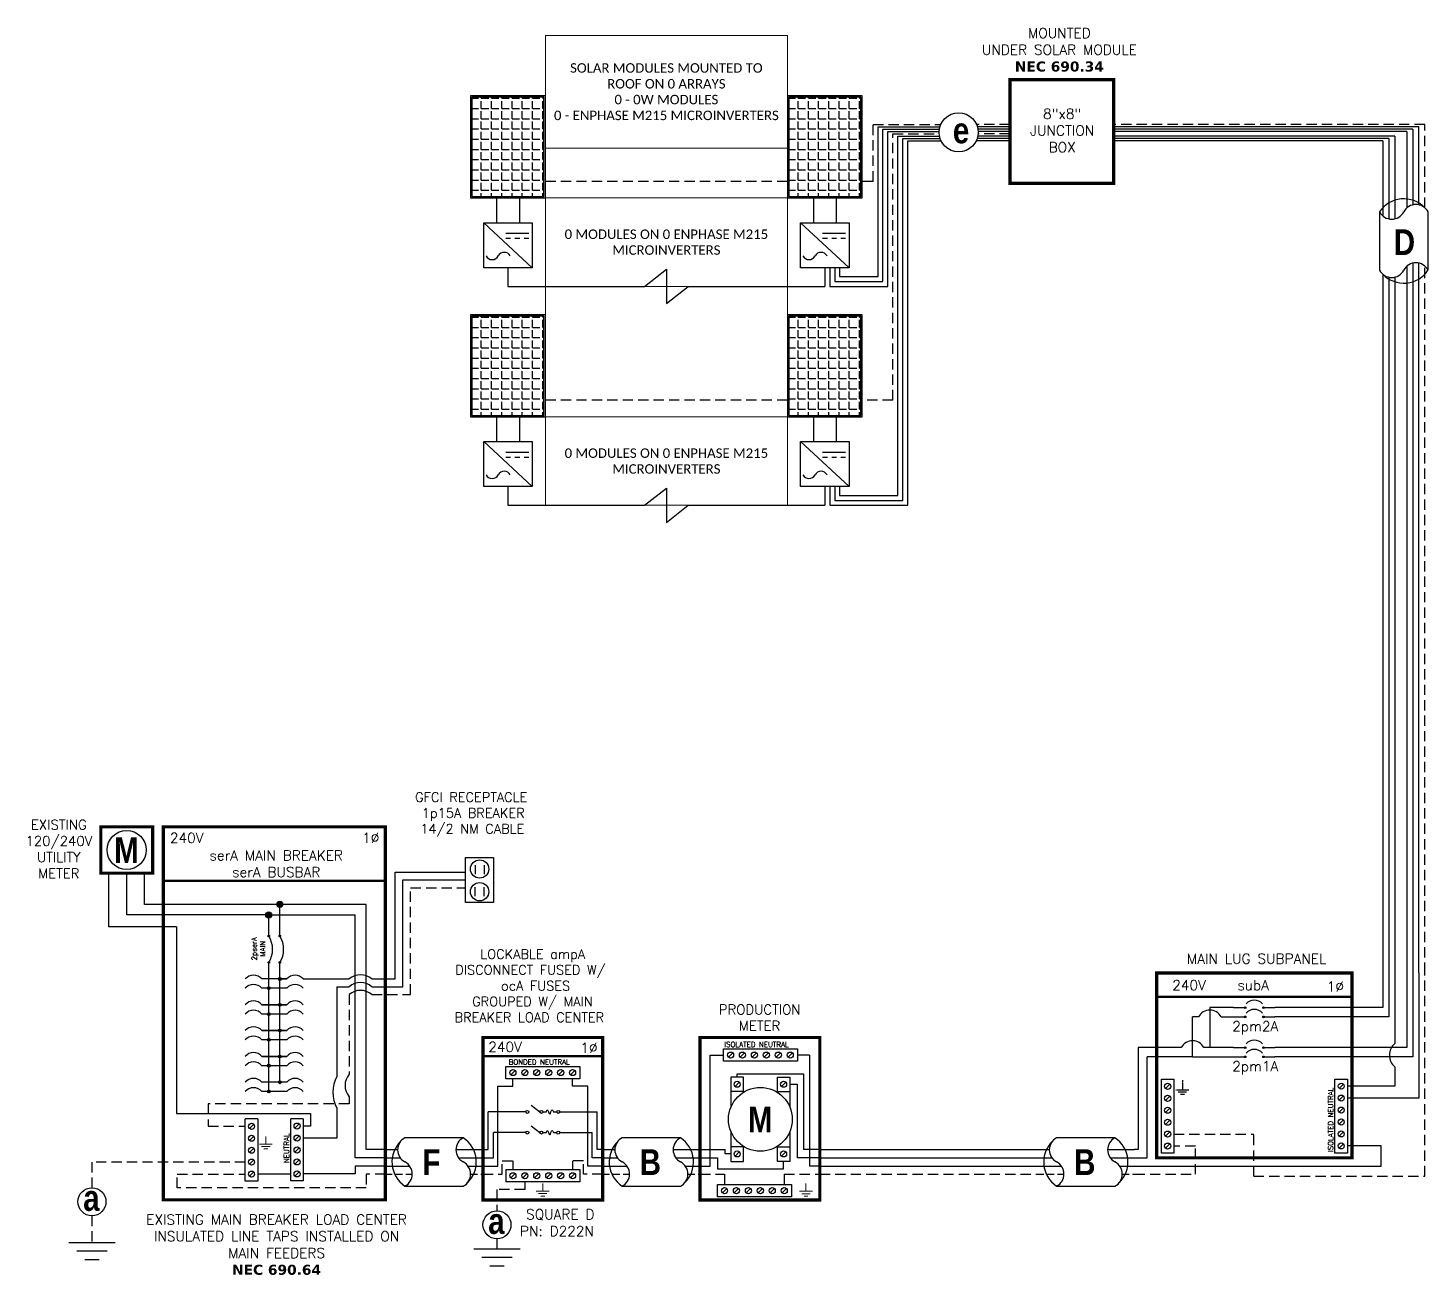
# Model space of a CAD drawing. Header units: feet. Extents: x 11709 to 12508, y 16138 to 16592.
# Drawn here: x 11998 to 12508, y 16138 to 16592 of the extents above; entities that cross this region are included whole.
import ezdxf

# ---------------------------------------------------------------- set-up
doc = ezdxf.new("R2010")
doc.units = ezdxf.units.FT
doc.header["$MEASUREMENT"] = 0
doc.linetypes.add('HIDDEN', pattern=[0.375, 0.25, -0.125])
for name, color, linetype in [('ONE LINE BLOCKS', 7, 'Continuous'), ('TABLES', 7, 'Continuous'), ('TEXT', 7, 'Continuous'), ('Z - TITLEBLOCK TXT', 7, 'Continuous')]:
    doc.layers.add(name, color=color, linetype=linetype)
doc.styles.add('ONE LINE TXT', font='techb___.ttf')
doc.styles.get("Standard").update_dxf_attribs({"font": 'simplex.shx'})

# ---------------------------------------------------------------- blocks, each defined once
blk = doc.blocks.new('2microSub')
at = {"layer": 'ONE LINE BLOCKS', "linetype": 'Continuous'}
h = blk.add_hatch(color=1, dxfattribs=at)
h.dxf.hatch_style = 1
edge = h.paths.add_edge_path()
edge.add_arc((40.28, 60.73), 0.291, 0, 360)
h = blk.add_hatch(color=1, dxfattribs=at)
h.dxf.hatch_style = 1
edge = h.paths.add_edge_path()
edge.add_arc((40.28, 57.35), 0.291, 0, 360)
h = blk.add_hatch(color=1, dxfattribs=at)
h.dxf.hatch_style = 1
edge = h.paths.add_edge_path()
edge.add_arc((46.96, 60.73), 0.291, 0, 360)
h = blk.add_hatch(color=1, dxfattribs=at)
h.dxf.hatch_style = 1
edge = h.paths.add_edge_path()
edge.add_arc((46.96, 57.35), 0.291, 0, 360)
h = blk.add_hatch(color=1, dxfattribs=at)
h.dxf.hatch_style = 1
edge = h.paths.add_edge_path()
edge.add_arc((40.28, 46.17), 0.291, 0, 360)
h = blk.add_hatch(color=1, dxfattribs=at)
h.dxf.hatch_style = 1
edge = h.paths.add_edge_path()
edge.add_arc((46.96, 46.17), 0.291, 0, 360)
h = blk.add_hatch(color=1, dxfattribs=at)
h.dxf.hatch_style = 1
edge = h.paths.add_edge_path()
edge.add_arc((40.28, 42.79), 0.291, 0, 360)
h = blk.add_hatch(color=1, dxfattribs=at)
h.dxf.hatch_style = 1
edge = h.paths.add_edge_path()
edge.add_arc((46.96, 42.79), 0.291, 0, 360)
at = {"color": 7, "linetype": 'Continuous'}
for p, q in [((90.5, 73.37), (90.5, 60.73)), ((99.2, 73.37), (99.2, 46.17)), ((36.09, 60.73), (27.43, 60.73)), ((27.43, 60.73), (27.43, 46.17)), ((90.5, 60.73), (51.15, 60.73)), ((17.02, 46.17), (1.34, 46.17)), ((1.34, 46.17), (1.34, 9)), ((36.09, 46.17), (25.26, 46.17)), ((99.2, 46.17), (51.15, 46.17)), ((1.34, 9), (0, 9))]:
    blk.add_line(p, q, dxfattribs=at)
at = {"color": 10, "linetype": 'Continuous'}
for p, q in [((92.67, 73.37), (92.67, 57.35)), ((101.37, 73.37), (101.37, 42.79)), ((21.14, 42.79), (21.14, 57.35)), ((23.31, 57.35), (21.14, 57.35)), ((31.55, 57.35), (36.09, 57.35)), ((92.67, 57.35), (51.15, 57.35)), ((21.14, 42.79), (4.63, 42.79)), ((4.63, 6), (4.63, 42.79)), ((21.14, 42.79), (36.09, 42.79)), ((101.37, 42.79), (51.15, 42.79)), ((0, 6), (4.63, 6))]:
    blk.add_line(p, q, dxfattribs=at)
at = {"color": 253, "linetype": 'Continuous'}
for p, q in [((94.85, 73.37), (94.85, 47.66)), ((103.55, 73.37), (103.55, 27.76)), ((94.85, 39.1), (94.85, 32.11)), ((94.85, 32.11), (77.54, 32.11)), ((103.55, 27.76), (77.54, 27.76)), ((89.88, 10.36), (77.54, 10.36)), ((89.88, 3), (89.88, 10.36)), ((0, 3), (89.88, 3))]:
    blk.add_line(p, q, dxfattribs=at)
at = {"color": 10, "linetype": 'Continuous'}
blk.add_arc((27.43, 55.19), 4.65, 27.6639, 152.3361, dxfattribs=at)
at = {"color": 7, "linetype": 'Continuous'}
blk.add_arc((21.14, 44.01), 4.65, 27.6639, 152.3361, dxfattribs=at)
at = {"color": 253, "linetype": 'Continuous'}
blk.add_arc((98.43, 43.38), 5.58, 129.9215, 230.0785, dxfattribs=at)
at = {"layer": 'ONE LINE BLOCKS', "lineweight": 50}
blk.add_line((8.04, 64.67), (79.2, 64.67), dxfattribs=at)
at = {"layer": 'ONE LINE BLOCKS', "lineweight": 50, "const_width": 1.19}
blk.add_lwpolyline([(8.04, 6.01), (8.04, 73.37), (79.2, 73.37), (79.2, 6.01)], close=True, dxfattribs=at)
at = {"layer": 'TEXT', "color": 92, "linetype": 'HIDDEN', "ltscale": 15}
for p, q in [((105.72, -0.66), (105.72, 73.37)), ((14.31, 14.64), (43.39, 14.64)), ((22.14, 10.28), (14.31, 10.28)), ((22.14, 0), (22.14, 10.28)), ((43.39, -0.66), (43.39, 14.64)), ((0, 0), (22.14, 0)), ((43.39, -0.66), (105.72, -0.66))]:
    blk.add_line(p, q, dxfattribs=at)
at = {"layer": 'TEXT', "color": 92, "linetype": 'HIDDEN', "flags": 128}
for points in [[(15.08, 30.76), (19.76, 30.76)], [(17.42, 34.26), (17.42, 30.76)], [(18.95, 29.89), (15.89, 29.89)], [(18.13, 29.02), (16.7, 29.02)]]:
    blk.add_lwpolyline(points, dxfattribs=at)
at = {"layer": 'Z - TITLEBLOCK TXT', "color": 1, "linetype": 'Continuous'}
for p, q in [((9.77, 7.69), (9.77, 34.63)), ((9.77, 34.63), (14.31, 34.63)), ((14.31, 34.63), (14.31, 7.69)), ((73, 7.76), (73, 34.71)), ((73, 34.71), (77.54, 34.71)), ((77.54, 34.71), (77.54, 7.76)), ((14.31, 7.69), (9.77, 7.69)), ((77.54, 7.76), (73, 7.76))]:
    blk.add_line(p, q, dxfattribs=at)
at = {"layer": 'Z - TITLEBLOCK TXT', "color": 4, "linetype": 'Continuous'}
for p, q in [((12.83, 32.82), (11.25, 31.25)), ((76.06, 32.9), (74.49, 31.32)), ((12.83, 28.47), (11.25, 26.9)), ((76.06, 28.54), (74.49, 26.97)), ((12.83, 24.12), (11.25, 22.55)), ((76.06, 24.19), (74.49, 22.62)), ((12.83, 19.77), (11.25, 18.2)), ((12.83, 15.42), (11.25, 13.85)), ((76.06, 19.84), (74.49, 18.27)), ((76.06, 15.49), (74.49, 13.92)), ((12.83, 11.07), (11.25, 9.5)), ((76.06, 11.14), (74.49, 9.57))]:
    blk.add_line(p, q, dxfattribs=at)
at = {"layer": 'Z - TITLEBLOCK TXT', "color": 1, "linetype": 'Continuous', "flags": 128}
for points in [[(36.09, 60.73), (40.28, 60.73)], [(36.09, 60.73), (40.28, 60.73)], [(36.09, 57.35), (40.28, 57.35)], [(36.09, 57.35), (40.28, 57.35)], [(46.96, 60.73), (51.15, 60.73)], [(46.96, 57.35), (51.15, 57.35)], [(36.09, 46.17), (40.28, 46.17)], [(36.09, 46.17), (40.28, 46.17)], [(46.96, 46.17), (51.15, 46.17)], [(36.09, 42.79), (40.28, 42.79)], [(36.09, 42.79), (40.28, 42.79)], [(46.96, 42.79), (51.15, 42.79)]]:
    blk.add_lwpolyline(points, dxfattribs=at)
at = {"layer": 'Z - TITLEBLOCK TXT', "color": 1, "linetype": 'Continuous'}
for centre in [(40.28, 60.73), (40.28, 57.35), (46.96, 60.73), (46.96, 57.35), (40.28, 46.17), (46.96, 46.17), (40.28, 42.79), (46.96, 42.79)]:
    blk.add_circle(centre, 0.291, dxfattribs=at)
at = {"layer": 'Z - TITLEBLOCK TXT', "color": 4, "linetype": 'Continuous'}
for centre in [(12.04, 32.04), (75.27, 32.11), (12.04, 27.69), (75.27, 27.76), (12.04, 23.34), (75.27, 23.41), (12.04, 18.99), (12.04, 14.64), (75.27, 19.06), (75.27, 14.71), (12.04, 10.28), (75.27, 10.36)]:
    blk.add_circle(centre, 1.11, dxfattribs=at)
at = {"layer": 'Z - TITLEBLOCK TXT', "color": 1, "linetype": 'Continuous'}
for centre in [(43.62, 59.53), (43.62, 56.15), (43.62, 44.97), (43.62, 41.59)]:
    blk.add_arc(centre, 3.93, 40.3392, 139.6608, dxfattribs=at)
at = {"layer": 'TABLES', "color": 1, "linetype": 'Continuous'}
for s, p in [('2pm2A', (35.59, 52.11)), ('2pm1A', (35.59, 37.55))]:
    blk.add_text(s, height=3.658, dxfattribs=at).set_placement(p)
at = {"layer": 'TABLES', "color": 4, "linetype": 'Continuous'}
blk.add_text('ISOLATED NEUTRAL', height=1.8743, rotation=90, dxfattribs=at).set_placement((72.35, 8.12))
at = {"layer": 'TEXT', "color": 1, "attachment_point": 5}
for s, width, gutter_width, insert, char_height in [('MAIN LUG SUBPANEL ', 62.3984, 7.17, (44.47, 78.55), 3.6576), ('240V', 0.1481, 0.75, (19.83, 68.92), 3.658), ('subA', 0.1481, 0.75, (43.21, 68.92), 3.658), ('1∅', 0.1481, 0.75, (73.19, 68.41), 3.658)]:
    blk.add_mtext_dynamic_manual_height_columns(s, width=width, gutter_width=gutter_width, heights=[0], dxfattribs=dict(at, insert=insert, char_height=char_height))
blk = doc.blocks.new('*T22')
at = {"layer": 'Defpoints', "color": 8, "linetype": 'ByBlock', "lineweight": 0, "transparency": 16777216}
for p, q in [((0, 0), (88.16, 0)), ((0, 0), (0, -171.21)), ((88.16, 0), (88.16, -171.21)), ((0, -41.08), (88.16, -41.08)), ((0, -59.24), (88.16, -59.24)), ((0, -91.46), (88.16, -91.46)), ((0, -138.99), (88.16, -138.99)), ((0, -171.21), (88.16, -171.21))]:
    blk.add_line(p, q, dxfattribs=at)
at = {"color": 0, "linetype": 'Continuous', "transparency": 16777216, "char_height": 3.4544, "width": 83.574, "attachment_point": 5}
for s, insert in [('{\\fCalibri|b0|i0|c0;SOLAR MODULES MOUNTED TO ROOF ON 0 ARRAYS^J0 - 0W MODULES^J0 - ENPHASE M215 MICROINVERTERS', (44.08, -20.54)), ('{\\fCalibri|b0|i0|c0;', (44.08, -50.16)), ('{\\fCalibri|b0|i0|c0;0 MODULES ON 0 ENPHASE M215 MICROINVERTERS', (44.08, -75.35)), ('{\\fCalibri|b0|i0|c0;', (44.08, -115.23)), ('{\\fCalibri|b0|i0|c0;0 MODULES ON 0 ENPHASE M215 MICROINVERTERS', (44.08, -155.1))]:
    blk.add_mtext(s, dxfattribs=dict(at, insert=insert))
blk = doc.blocks.new('*U13')
at = {"color": 7, "linetype": 'Continuous'}
for p, q in [((-7.14, 13.31), (-28.39, 13.31)), ((-28.39, -4.31), (-7.14, -4.31))]:
    blk.add_line(p, q, dxfattribs=at)
at = {"color": 7}
for p, q in [((-35.53, 9), (-31.05, 9)), ((-9.81, 9), (0, 9))]:
    blk.add_line(p, q, dxfattribs=at)
at = {"color": 10}
for p, q in [((-35.53, 6), (-30.11, 6)), ((-8.87, 6), (0, 6))]:
    blk.add_line(p, q, dxfattribs=at)
at = {"color": 253}
for p, q in [((-35.53, 3), (-26.66, 3)), ((-5.41, 3), (0, 3))]:
    blk.add_line(p, q, dxfattribs=at)
at = {"color": 92, "linetype": 'HIDDEN', "ltscale": 10}
for p, q in [((-4.48, 0), (0, 0)), ((-35.53, 0), (-25.72, 0))]:
    blk.add_line(p, q, dxfattribs=at)
at = {"color": 7, "linetype": 'Continuous'}
for centre, start, end in [((-22.54, 4.5), 133.9732, 236.4265), ((-12.99, 4.5), 313.9732, 56.4265)]:
    blk.add_arc(centre, 10.58, start, end, dxfattribs=at)
at = {"linetype": 'Continuous'}
for centre, start, end in [((-26.08, 8.91), 117.6639, 242.3361), ((-4.83, 8.91), 117.6639, 242.3361), ((-30.7, 0.09), 297.6639, 62.3361), ((-9.45, 0.09), 297.6639, 62.3361)]:
    blk.add_arc(centre, 4.98, start, end, dxfattribs=at)
blk = doc.blocks.new('*U25')
at = {"color": 7}
blk.add_line((-79.14, 9), (0, 9), dxfattribs=at)
at = {"color": 10}
blk.add_line((-79.14, 6), (0, 6), dxfattribs=at)
at = {"color": 253}
blk.add_line((-79.14, 3), (0, 3), dxfattribs=at)
at = {"color": 92, "linetype": 'HIDDEN', "ltscale": 15}
blk.add_line((-79.14, 0), (0, 0), dxfattribs=at)
blk = doc.blocks.new('fusedDisconnect')
at = {"lineweight": 50}
blk.add_line((-43.61, 43.06), (0, 43.06), dxfattribs=at)
at = {"color": 1, "linetype": 'Continuous'}
for p, q in [((-35.27, 34.78), (-35.27, 39.32)), ((-35.27, 39.32), (-8.32, 39.32)), ((-8.32, 39.32), (-8.32, 34.78)), ((-8.32, 34.78), (-35.27, 34.78)), ((-26.07, 25.18), (-22.81, 22.74)), ((-21.73, 22.73), (-20.49, 22.73)), ((-17.94, 22.73), (-16.7, 22.73)), ((-26.07, 17.65), (-22.81, 15.2)), ((-21.73, 15.2), (-20.49, 15.2)), ((-17.94, 15.2), (-16.7, 15.2)), ((-35.27, 1.76), (-8.32, 1.76)), ((-35.27, 1.76), (-35.27, -2.78)), ((-8.32, 1.76), (-8.32, -2.78)), ((-8.32, -2.78), (-35.27, -2.78))]:
    blk.add_line(p, q, dxfattribs=at)
at = {"color": 4, "linetype": 'Continuous'}
for p, q in [((-31.89, 37.83), (-33.46, 36.26)), ((-27.53, 37.83), (-29.11, 36.26)), ((-23.18, 37.83), (-24.76, 36.26)), ((-18.83, 37.83), (-20.41, 36.26)), ((-14.48, 37.83), (-16.06, 36.26)), ((-10.13, 37.83), (-11.7, 36.26)), ((-31.89, 0.28), (-33.46, -1.3)), ((-27.53, 0.28), (-29.11, -1.3)), ((-23.18, 0.28), (-24.76, -1.3)), ((-18.83, 0.28), (-20.41, -1.3)), ((-14.48, 0.28), (-16.06, -1.3)), ((-10.13, 0.28), (-11.7, -1.3))]:
    blk.add_line(p, q, dxfattribs=at)
at = {"color": 253, "linetype": 'Continuous'}
for p, q in [((-38.16, 3), (-38.16, 32.17)), ((-38.16, 32.17), (-32.67, 32.17)), ((-32.67, 32.17), (-32.67, 34.78)), ((-10.92, 32.17), (-10.92, 34.78)), ((-5.43, 32.17), (-10.92, 32.17)), ((-5.43, 3), (-5.43, 32.17)), ((-43.61, 3), (-38.16, 3)), ((0, 3), (-5.43, 3))]:
    blk.add_line(p, q, dxfattribs=at)
at = {"color": 7, "linetype": 'Continuous'}
for p, q in [((-27.97, 22.73), (-41.66, 22.73)), ((-41.66, 9), (-41.66, 22.73)), ((-15.62, 22.73), (-1.93, 22.73)), ((-1.93, 9), (-1.93, 22.73))]:
    blk.add_line(p, q, dxfattribs=at)
at = {"color": 10, "linetype": 'Continuous'}
for p, q in [((-27.97, 15.2), (-39.8, 15.2)), ((-39.8, 6), (-39.8, 15.2)), ((-15.62, 15.2), (-3.79, 15.19)), ((-3.79, 6), (-3.79, 15.2)), ((-43.61, 6), (-39.8, 6)), ((0, 6), (-3.79, 6))]:
    blk.add_line(p, q, dxfattribs=at)
at = {"color": 7}
for p, q in [((-43.61, 9), (-41.66, 9)), ((0, 9), (-1.93, 9))]:
    blk.add_line(p, q, dxfattribs=at)
at = {"color": 92, "linetype": 'HIDDEN', "ltscale": 15}
for p, q in [((-43.61, 0), (-36.58, 0)), ((-36.58, 0), (-36.58, 4.9)), ((-36.58, 4.9), (-32.67, 4.9)), ((-32.67, 4.9), (-32.67, 1.76)), ((-7.01, 4.9), (-10.92, 4.9)), ((-10.92, 4.9), (-10.92, 1.76)), ((-7.01, 0), (-7.01, 4.9)), ((0, 0), (-7.01, 0)), ((-28.32, -2.78), (-28.32, -5.55)), ((-28.32, -5.55), (-38.48, -5.55)), ((-38.48, -5.55), (-38.48, -13.28)), ((-38.48, -23.51), (-38.48, -27.17))]:
    blk.add_line(p, q, dxfattribs=at)
at = {"lineweight": 50, "const_width": 1.19}
blk.add_lwpolyline([(-43.61, -9.34), (-43.61, 49.84), (0, 49.84), (0, -9.34)], close=True, dxfattribs=at)
at = {"color": 92, "linetype": 'Continuous', "lineweight": 5, "ltscale": 0.05, "flags": 128}
for points in [[(-21.8, -3.32), (-21.8, -6.17)], [(-24.14, -6.17), (-19.45, -6.17)], [(-20.27, -7.03), (-23.32, -7.03)], [(-21.08, -7.9), (-22.51, -7.9)]]:
    blk.add_lwpolyline(points, dxfattribs=at)
at = {"color": 92, "linetype": 'Continuous', "ltscale": 4, "flags": 128}
for points in [[(-46.96, -27.17), (-30, -27.17)], [(-32.93, -30.31), (-44.02, -30.31)], [(-35.87, -33.46), (-41.08, -33.46)]]:
    blk.add_lwpolyline(points, dxfattribs=at)
at = {"color": 4, "linetype": 'Continuous'}
for centre in [(-32.67, 37.05), (-28.32, 37.05), (-23.97, 37.05), (-19.62, 37.05), (-15.27, 37.05), (-10.92, 37.05), (-32.67, -0.51), (-28.32, -0.51), (-23.97, -0.51), (-19.62, -0.51), (-15.27, -0.51), (-10.92, -0.51)]:
    blk.add_circle(centre, 1.11, dxfattribs=at)
at = {"color": 1, "linetype": 'Continuous'}
for centre in [(-27.43, 22.73), (-22.27, 22.73), (-16.16, 22.73), (-27.43, 15.2), (-22.27, 15.2), (-16.16, 15.19)]:
    blk.add_circle(centre, 0.541, dxfattribs=at)
at = {"color": 7, "linetype": 'Continuous'}
blk.add_circle((-38.48, -18.39), 5.11, dxfattribs=at)
at = {"color": 1, "linetype": 'Continuous'}
for points in [[(-20.49, 22.73), (-20.12, 23.49), (-19.22, 21.97), (-18.39, 23.49), (-17.94, 22.73)], [(-20.49, 15.2), (-20.12, 15.96), (-19.22, 14.43), (-18.39, 15.96), (-17.94, 15.2)]]:
    blk.add_spline(points, degree=3, dxfattribs=at)
at = {"color": 4, "linetype": 'Continuous'}
blk.add_text('BONDED NEUTRAL', height=1.8743, dxfattribs=at).set_placement((-34.19, 39.97))
at = {"color": 1}
for s, width, gutter_width, heights, insert, char_height, attachment_point in [('\\A1;\\pi14.315;LOCKABLE ampA \\P\\pi5.1859;DISCONNECT FUSED W/ \\P\\pi21.882;ocA FUSES\\P\\pi11.355;GROUPED W/ MAIN \\P\\pi4.9392;BREAKER LOAD CENTER', 71.8931, 92.23, [38.55], (-58.88, 81.95), 3.4544, 1), ('240V', 0.1481, 0.75, [0], (-35.55, 46.4), 3.658, 5), ('1∅', 0.1481, 0.75, [0], (-4.98, 46.1), 3.658, 5), ('\\A1;\\pi7.3884,t25.676;SQUARE D\\P\\pi5.1241,t23.412;PN: D222N', 35.0816, 28.88, [13.54], (-35.24, -12.75), 3.6576, 1)]:
    blk.add_mtext_dynamic_manual_height_columns(s, width=width, gutter_width=gutter_width, heights=heights, dxfattribs=dict(at, insert=insert, char_height=char_height, attachment_point=attachment_point))
at = {"color": 1, "linetype": 'Continuous', "insert": (-41.67, -12.34), "char_height": 9.3833, "attachment_point": 1, "style": 'ONE LINE TXT'}
blk.add_mtext_dynamic_manual_height_columns('{\\W1;\\C256;a}', width=0.1385, gutter_width=2.13, heights=[0], dxfattribs=at)
blk = doc.blocks.new('*U19')
at = {"color": 7, "linetype": 'Continuous'}
for p, q in [((-7.14, 13.31), (-28.39, 13.31)), ((-28.39, -4.31), (-7.14, -4.31))]:
    blk.add_line(p, q, dxfattribs=at)
at = {"color": 7}
for p, q in [((-35.53, 9), (-31.05, 9)), ((-9.81, 9), (0, 9))]:
    blk.add_line(p, q, dxfattribs=at)
at = {"color": 10}
for p, q in [((-35.53, 6), (-30.11, 6)), ((-8.87, 6), (0, 6))]:
    blk.add_line(p, q, dxfattribs=at)
at = {"color": 253}
for p, q in [((-35.53, 3), (-26.66, 3)), ((-5.41, 3), (0, 3))]:
    blk.add_line(p, q, dxfattribs=at)
at = {"color": 92, "linetype": 'HIDDEN', "ltscale": 10}
for p, q in [((-4.48, 0), (0, 0)), ((-35.53, 0), (-25.72, 0))]:
    blk.add_line(p, q, dxfattribs=at)
at = {"color": 7, "linetype": 'Continuous'}
for centre, start, end in [((-22.54, 4.5), 133.9732, 236.4265), ((-12.99, 4.5), 313.9732, 56.4265)]:
    blk.add_arc(centre, 10.58, start, end, dxfattribs=at)
at = {"linetype": 'Continuous'}
for centre, start, end in [((-26.08, 8.91), 117.6639, 242.3361), ((-4.83, 8.91), 117.6639, 242.3361), ((-30.7, 0.09), 297.6639, 62.3361), ((-9.45, 0.09), 297.6639, 62.3361)]:
    blk.add_arc(centre, 4.98, start, end, dxfattribs=at)
blk = doc.blocks.new('*U20')
at = {"color": 7}
for name, p in [('fusedDisconnect', (0, 0)), ('*U19', (-43.61, 0))]:
    blk.add_blockref(name, p, dxfattribs=at)
blk = doc.blocks.new('productionMeter')
at = {"color": 253, "linetype": 'Continuous'}
for p, q in [((-39.9, 3), (-39.9, 43.45)), ((-39.9, 43.45), (-35.13, 43.45)), ((-3.71, 43.45), (-8.18, 43.45)), ((-3.71, 43.45), (-3.71, 3)), ((-43.61, 3), (-39.9, 3)), ((0, 3), (-3.71, 3))]:
    blk.add_line(p, q, dxfattribs=at)
at = {"color": 1, "linetype": 'Continuous'}
for p, q in [((-35.13, 41.18), (-35.13, 45.72)), ((-35.13, 45.72), (-8.18, 45.72)), ((-8.18, 41.18), (-35.13, 41.18)), ((-8.18, 45.72), (-8.18, 41.18)), ((-32.38, 35.4), (-32.38, 24.5)), ((-27.84, 35.4), (-32.38, 35.4)), ((-27.84, 29.86), (-27.84, 35.4)), ((-15.47, 29.86), (-15.47, 35.4)), ((-15.47, 35.4), (-10.93, 35.4)), ((-10.93, 35.4), (-10.93, 24.5)), ((-27.84, 30.21), (-32.38, 30.21)), ((-15.47, 30.21), (-10.93, 30.21)), ((-32.38, 15.55), (-32.38, 4.64)), ((-10.93, 15.55), (-10.93, 4.64)), ((-27.84, 10.04), (-32.38, 10.04)), ((-27.84, 4.64), (-27.84, 10.18)), ((-15.47, 4.64), (-15.47, 10.18)), ((-15.47, 10.04), (-10.93, 10.04)), ((-32.38, 4.64), (-27.84, 4.64)), ((-10.93, 4.64), (-15.47, 4.64)), ((-37.32, -8.24), (-37.32, -3.7)), ((-37.32, -3.7), (-10.37, -3.7)), ((-10.37, -3.7), (-10.37, -8.24)), ((-10.37, -8.24), (-37.32, -8.24))]:
    blk.add_line(p, q, dxfattribs=at)
at = {"color": 4, "linetype": 'Continuous'}
for p, q in [((-31.74, 44.23), (-33.32, 42.66)), ((-27.39, 44.23), (-28.97, 42.66)), ((-23.04, 44.23), (-24.62, 42.66)), ((-18.69, 44.23), (-20.26, 42.66)), ((-14.34, 44.23), (-15.91, 42.66)), ((-9.99, 44.23), (-11.56, 42.66)), ((-29.33, 33.59), (-30.9, 32.02)), ((-12.41, 33.59), (-13.98, 32.02)), ((-29.33, 8.23), (-30.9, 6.66)), ((-12.41, 8.23), (-13.98, 6.66)), ((-33.93, -5.19), (-35.51, -6.76)), ((-29.58, -5.19), (-31.15, -6.76)), ((-25.23, -5.19), (-26.8, -6.76)), ((-20.88, -5.19), (-22.45, -6.76)), ((-16.53, -5.19), (-18.1, -6.76)), ((-12.18, -5.19), (-13.75, -6.76))]:
    blk.add_line(p, q, dxfattribs=at)
at = {"color": 7}
for p, q in [((-30.11, 35.4), (-30.11, 36.59)), ((-30.11, 36.59), (-5.98, 36.59)), ((-5.98, 36.59), (-5.98, 9)), ((-43.61, 9), (-34.54, 9)), ((-34.54, 7.44), (-34.54, 9)), ((-32.38, 7.44), (-34.54, 7.44)), ((0, 9), (-5.98, 9))]:
    blk.add_line(p, q, dxfattribs=at)
at = {"color": 10, "linetype": 'Continuous'}
for p, q in [((-10.93, 32.81), (-8.25, 32.81)), ((-8.25, 32.81), (-8.25, 6)), ((-43.61, 6), (-37.24, 6)), ((-37.24, 6), (-37.24, 2.05)), ((0, 6), (-8.25, 6)), ((-37.24, 2.05), (-13.2, 2.05)), ((-13.2, 2.05), (-13.2, 4.64))]:
    blk.add_line(p, q, dxfattribs=at)
at = {"color": 92, "linetype": 'HIDDEN', "ltscale": 15}
for p, q in [((-43.61, 0), (-34.72, 0)), ((-12.97, 0), (-12.97, -3.7)), ((-12.97, 0), (0, 0)), ((-34.72, 0), (-34.72, -3.7))]:
    blk.add_line(p, q, dxfattribs=at)
at = {"lineweight": 50, "const_width": 1.19}
blk.add_lwpolyline([(-43.61, -9.34), (-43.61, 49.84), (0, 49.84), (0, -9.34)], close=True, dxfattribs=at)
at = {"color": 92, "linetype": 'Continuous', "lineweight": 5, "ltscale": 0.05, "flags": 128}
for points in [[(-5.04, -3.33), (-5.04, -6.18)], [(-2.7, -6.18), (-7.38, -6.18)], [(-6.57, -7.05), (-3.51, -7.05)], [(-5.76, -7.91), (-4.32, -7.91)]]:
    blk.add_lwpolyline(points, dxfattribs=at)
at = {"color": 4, "linetype": 'Continuous'}
for centre in [(-32.53, 43.45), (-28.18, 43.45), (-23.83, 43.45), (-19.48, 43.45), (-15.13, 43.45), (-10.78, 43.45), (-30.11, 32.81), (-13.2, 32.81), (-30.11, 7.44), (-13.2, 7.44), (-34.72, -5.97), (-30.37, -5.97), (-26.02, -5.97), (-21.67, -5.97), (-17.32, -5.97), (-12.97, -5.97)]:
    blk.add_circle(centre, 1.11, dxfattribs=at)
at = {"linetype": 'Continuous'}
blk.add_circle((-21.65, 20.02), 11.62, dxfattribs=at)
at = {"color": 4, "linetype": 'Continuous'}
blk.add_text('ISOLATED NEUTRAL', height=1.8743, dxfattribs=at).set_placement((-34.77, 46.37))
at = {"color": 253, "linetype": 'Continuous', "style": 'ONE LINE TXT'}
blk.add_text('M', height=9.38, dxfattribs=at).set_placement((-26.21, 15.31))
at = {"color": 1, "insert": (-21.93, 57.08), "char_height": 3.5433, "attachment_point": 5}
blk.add_mtext_dynamic_manual_height_columns('PRODUCTION METER', width=1.3203, gutter_width=7.17, heights=[0], dxfattribs=at)
blk = doc.blocks.new('*U17')
at = {"color": 7}
blk.add_blockref('productionMeter', (0, 0), dxfattribs=at)
blk = doc.blocks.new('lineTapPanel')
at = {"linetype": 'Continuous'}
h = blk.add_hatch(color=254, dxfattribs=at)
h.dxf.hatch_style = 1
edge = h.paths.add_edge_path()
edge.add_arc((-38.44, 98.34), 1.11, 0, 360)
h = blk.add_hatch(color=254, dxfattribs=at)
h.dxf.hatch_style = 1
edge = h.paths.add_edge_path()
edge.add_arc((-42.47, 94.51), 1.11, 0, 360)
h = blk.add_hatch(color=1, dxfattribs=at)
h.dxf.hatch_style = 1
edge = h.paths.add_edge_path()
edge.add_arc((-42.47, 86.8), 0.291, 0, 360)
h = blk.add_hatch(color=1, dxfattribs=at)
h.dxf.hatch_style = 1
edge = h.paths.add_edge_path()
edge.add_arc((-38.44, 86.8), 0.291, 0, 360)
h = blk.add_hatch(color=1, dxfattribs=at)
h.dxf.hatch_style = 1
edge = h.paths.add_edge_path()
edge.add_arc((-42.47, 77.16), 0.291, 0, 360)
h = blk.add_hatch(color=1, dxfattribs=at)
h.dxf.hatch_style = 1
edge = h.paths.add_edge_path()
edge.add_arc((-38.44, 77.16), 0.291, 0, 360)
h = blk.add_hatch(color=1, dxfattribs=at)
h.dxf.hatch_style = 1
edge = h.paths.add_edge_path()
edge.add_arc((-38.44, 71.16), 0.528, 0, 360)
h = blk.add_hatch(color=1, dxfattribs=at)
h.dxf.hatch_style = 1
edge = h.paths.add_edge_path()
edge.add_arc((-42.47, 67.78), 0.528, 0, 360)
h = blk.add_hatch(color=1, dxfattribs=at)
h.dxf.hatch_style = 1
edge = h.paths.add_edge_path()
edge.add_arc((-38.44, 61.76), 0.528, 0, 360)
h = blk.add_hatch(color=1, dxfattribs=at)
h.dxf.hatch_style = 1
edge = h.paths.add_edge_path()
edge.add_arc((-42.47, 58.38), 0.528, 0, 360)
h = blk.add_hatch(color=1, dxfattribs=at)
h.dxf.hatch_style = 1
edge = h.paths.add_edge_path()
edge.add_arc((-38.44, 52.36), 0.528, 0, 360)
h = blk.add_hatch(color=1, dxfattribs=at)
h.dxf.hatch_style = 1
edge = h.paths.add_edge_path()
edge.add_arc((-42.47, 48.98), 0.528, 0, 360)
h = blk.add_hatch(color=1, dxfattribs=at)
h.dxf.hatch_style = 1
edge = h.paths.add_edge_path()
edge.add_arc((-38.44, 42.95), 0.528, 0, 360)
h = blk.add_hatch(color=1, dxfattribs=at)
h.dxf.hatch_style = 1
edge = h.paths.add_edge_path()
edge.add_arc((-42.47, 39.58), 0.528, 0, 360)
h = blk.add_hatch(color=1, dxfattribs=at)
h.dxf.hatch_style = 1
edge = h.paths.add_edge_path()
edge.add_arc((-42.47, 30.17), 0.528, 0, 360)
h = blk.add_hatch(color=1, dxfattribs=at)
h.dxf.hatch_style = 1
edge = h.paths.add_edge_path()
edge.add_arc((-38.44, 33.55), 0.528, 0, 360)
at = {"color": 155, "true_color": 0x647190}
blk.add_line((-80.92, 126.59), (0, 126.59), dxfattribs=at)
at = {"color": 253, "linetype": 'Continuous'}
for p, q in [((-100.73, 90.2), (-100.73, 109.7)), ((-76.04, 90.2), (-100.73, 90.2)), ((-76.04, 90.2), (-76.04, 22.16)), ((-76.04, 22.16), (-27.25, 22.16)), ((-27.25, 22.16), (-27.25, 17.57)), ((-27.25, 17.57), (-29.89, 17.57)), ((-11.01, 0.16), (-29.89, 0.16)), ((0, 3), (-11.01, 3)), ((-11.01, 3), (-11.01, 0.16))]:
    blk.add_line(p, q, dxfattribs=at)
at = {"color": 10, "linetype": 'Continuous'}
for p, q in [((-94.24, 94.51), (-94.24, 109.7)), ((-43.58, 94.51), (-94.24, 94.51)), ((-42.47, 87.09), (-42.47, 93.4)), ((-41.36, 94.51), (-10.98, 94.51)), ((-10.98, 6), (-10.98, 94.51)), ((-42.47, 30.17), (-42.47, 76.87)), ((-35.88, 67.78), (-45.04, 67.78)), ((-35.88, 58.38), (-45.04, 58.38)), ((-35.88, 48.98), (-45.04, 48.98)), ((-35.88, 39.58), (-45.04, 39.58)), ((-35.88, 30.17), (-45.04, 30.17)), ((0, 6), (-10.98, 6))]:
    blk.add_line(p, q, dxfattribs=at)
at = {"color": 7, "linetype": 'Continuous'}
for p, q in [((-87.75, 98.34), (-87.75, 109.7)), ((-39.56, 98.34), (-87.75, 98.34)), ((-38.44, 87.09), (-38.44, 97.23)), ((-6.96, 9), (-6.96, 98.34)), ((-38.44, 61.76), (-38.44, 76.87)), ((-35.88, 71.16), (-45.04, 71.16)), ((-38.44, 71.16), (-35.88, 71.16)), ((-45.04, 61.76), (-35.88, 61.76)), ((-35.88, 61.76), (-45.04, 61.76)), ((-38.44, 52.36), (-38.44, 61.76)), ((-45.04, 52.36), (-35.88, 52.36)), ((-35.88, 52.36), (-45.04, 52.36)), ((-38.44, 42.95), (-38.44, 52.36)), ((-45.04, 42.95), (-35.88, 42.95)), ((-35.88, 42.95), (-45.04, 42.95)), ((-38.44, 33.55), (-38.44, 42.95)), ((-35.88, 33.55), (-45.04, 33.55))]:
    blk.add_line(p, q, dxfattribs=at)
at = {"lineweight": 50}
blk.add_line((-80.92, 106.95), (0, 106.95), dxfattribs=at)
at = {"color": 7}
for p, q in [((-6.96, 98.34), (-37.33, 98.34)), ((0, 9), (-6.96, 9))]:
    blk.add_line(p, q, dxfattribs=at)
at = {"color": 1, "linetype": 'Continuous'}
for p, q in [((-51.03, -2.51), (-51.03, 20.23)), ((-46.49, 20.23), (-51.03, 20.23)), ((-46.49, 20.23), (-46.49, -2.51)), ((-34.43, -2.43), (-34.43, 20.16)), ((-29.89, 20.16), (-34.43, 20.16)), ((-29.89, 20.16), (-29.89, -2.43)), ((-46.49, -2.51), (-51.03, -2.51)), ((-29.89, -2.43), (-34.43, -2.43))]:
    blk.add_line(p, q, dxfattribs=at)
at = {"color": 4, "linetype": 'Continuous'}
for p, q in [((-47.97, 18.28), (-49.55, 16.71)), ((-31.37, 18.35), (-32.94, 16.78)), ((-47.97, 13.93), (-49.55, 12.36)), ((-31.37, 14), (-32.94, 12.43)), ((-47.97, 9.58), (-49.55, 8.01)), ((-47.97, 5.23), (-49.55, 3.66)), ((-31.37, 9.65), (-32.94, 8.08)), ((-31.37, 5.3), (-32.94, 3.73)), ((-47.97, 0.88), (-49.55, -0.69)), ((-31.37, 0.95), (-32.94, -0.62))]:
    blk.add_line(p, q, dxfattribs=at)
at = {"color": 92, "linetype": 'HIDDEN', "ltscale": 15}
for p, q in [((-51.03, 4.44), (-106.89, 4.44)), ((-106.89, 4.44), (-106.89, -4.87)), ((-75.84, -4.96), (-75.84, 0.09)), ((-75.84, 0.09), (-51.03, 0.09)), ((0, 0), (-6.96, 0)), ((-6.96, -4.96), (-75.84, -4.96)), ((-6.96, 0), (-6.96, -4.96)), ((-106.89, -15.1), (-106.89, -24.84))]:
    blk.add_line(p, q, dxfattribs=at)
at = {"color": 92, "linetype": 'Continuous', "ltscale": 15}
blk.add_line((-34.43, 0.09), (-46.49, 0.09), dxfattribs=at)
at = {"lineweight": 50, "const_width": 1.19}
for points in [[(-103.67, 109.7), (-103.67, 126.59), (-84.82, 126.59), (-84.82, 109.7)], [(-80.92, -9.3), (-80.92, 126.59), (0, 126.59), (0, -9.3)]]:
    blk.add_lwpolyline(points, close=True, dxfattribs=at)
at = {"color": 92, "linetype": 'Continuous', "lineweight": 5, "ltscale": 0.05, "flags": 128}
for points in [[(-45.88, 10.97), (-41.2, 10.97)], [(-43.54, 13.81), (-43.54, 10.97)], [(-42.01, 10.1), (-45.07, 10.1)], [(-42.82, 9.23), (-44.25, 9.23)]]:
    blk.add_lwpolyline(points, dxfattribs=at)
at = {"color": 92, "linetype": 'Continuous', "ltscale": 4, "flags": 128}
for points in [[(-115.37, -24.84), (-98.41, -24.84)], [(-101.35, -27.98), (-112.43, -27.98)], [(-104.29, -31.12), (-109.49, -31.12)]]:
    blk.add_lwpolyline(points, dxfattribs=at)
at = {"linetype": 'Continuous'}
blk.add_circle((-94.24, 118.15), 7.15, dxfattribs=at)
at = {"color": 7, "linetype": 'Continuous'}
for centre, radius in [((-38.44, 98.34), 1.11), ((-38.44, 98.34), 1.11), ((-42.47, 94.51), 1.11), ((-106.89, -9.99), 5.11)]:
    blk.add_circle(centre, radius, dxfattribs=at)
at = {"color": 1, "linetype": 'Continuous'}
for centre, radius in [((-42.47, 86.8), 0.291), ((-38.44, 86.8), 0.291), ((-42.47, 77.16), 0.291), ((-38.44, 77.16), 0.291), ((-38.44, 71.16), 0.528), ((-42.47, 67.78), 0.528), ((-38.44, 61.76), 0.528), ((-42.47, 58.38), 0.528), ((-38.44, 52.36), 0.528), ((-42.47, 48.98), 0.528), ((-38.44, 42.95), 0.528), ((-42.47, 39.58), 0.528), ((-42.47, 30.17), 0.528), ((-38.44, 33.55), 0.528)]:
    blk.add_circle(centre, radius, dxfattribs=at)
at = {"color": 4, "linetype": 'Continuous'}
for centre in [(-48.76, 17.49), (-32.16, 17.57), (-48.76, 13.14), (-32.16, 13.21), (-48.76, 8.79), (-48.76, 4.44), (-32.16, 8.86), (-32.16, 4.51), (-48.76, 0.09), (-32.16, 0.16)]:
    blk.add_circle(centre, 1.11, dxfattribs=at)
at = {"color": 1, "linetype": 'Continuous'}
for centre, radius, start, end in [((-50.14, 81.98), 9.06, 327.8708, 32.1292), ((-46.11, 81.98), 9.06, 327.8708, 32.1292), ((-48.03, 68.62), 3.93, 40.3392, 139.6608), ((-32.88, 68.62), 3.93, 40.3392, 139.6608), ((-48.03, 65.24), 3.93, 40.3392, 139.6608), ((-32.88, 65.24), 3.93, 40.3392, 139.6608), ((-48.03, 59.21), 3.93, 40.3392, 139.6608), ((-32.88, 59.21), 3.93, 40.3392, 139.6608), ((-48.03, 55.84), 3.93, 40.3392, 139.6608), ((-32.88, 55.84), 3.93, 40.3392, 139.6608), ((-48.03, 49.81), 3.93, 40.3392, 139.6608), ((-32.88, 49.81), 3.93, 40.3392, 139.6608), ((-48.03, 46.43), 3.93, 40.3392, 139.6608), ((-32.88, 46.43), 3.93, 40.3392, 139.6608), ((-48.03, 40.41), 3.93, 40.3392, 139.6608), ((-48.03, 37.03), 3.93, 40.3392, 139.6608), ((-32.88, 40.41), 3.93, 40.3392, 139.6608), ((-32.88, 37.03), 3.93, 40.3392, 139.6608), ((-48.03, 31.01), 3.93, 40.3392, 139.6608), ((-48.03, 27.63), 3.93, 40.3392, 139.6608), ((-32.88, 31.01), 3.93, 40.3392, 139.6608), ((-32.88, 27.63), 3.93, 40.3392, 139.6608)]:
    blk.add_arc(centre, radius, start, end, dxfattribs=at)
at = {"color": 253, "linetype": 'Continuous', "style": 'ONE LINE TXT'}
blk.add_text('M', height=9.38, dxfattribs=at).set_placement((-98.8, 113.43))
at = {"color": 4, "linetype": 'Continuous'}
blk.add_text('NEUTRAL', height=1.874, rotation=90, dxfattribs=at).set_placement((-35.08, 4.08))
at = {"color": 1, "attachment_point": 5}
for s, width, gutter_width, heights, insert, char_height in [('EXISTING\\P120/240V UTILITY METER', 0.0523, 7.17, [0], (-118.95, 118.48), 3.5433), ('240V', 0.1481, 0.75, [0], (-72.39, 122.54), 3.658), ('1∅', 0.1481, 0.75, [0], (-5.31, 122.54), 3.658), ('serA MAIN BREAKER\\PserA BUSBAR', 72.4998, 0.75, [0], (-39.75, 113.14), 3.6576), ('EXISTING MAIN BREAKER LOAD CENTER INSULATED LINE TAPS INSTALLED ON MAIN FEEDERS\\P{\\fVerdana|b1|i0|c0|p34;NEC 690.64}', 98.9176, 7.17, [106.42], (-39.63, -25.66), 3.6576)]:
    blk.add_mtext_dynamic_manual_height_columns(s, width=width, gutter_width=gutter_width, heights=heights, dxfattribs=dict(at, insert=insert, char_height=char_height))
at = {"color": 4, "linetype": 'Continuous', "insert": (-46.25, 82.15), "char_height": 1.874, "attachment_point": 5, "rotation": 90}
blk.add_mtext_dynamic_manual_height_columns('2pserA\\PMAIN', width=0.1481, gutter_width=0.75, heights=[0], dxfattribs=at)
at = {"color": 1, "linetype": 'Continuous', "insert": (-110.08, -3.93), "char_height": 9.3833, "attachment_point": 1, "style": 'ONE LINE TXT'}
blk.add_mtext_dynamic_manual_height_columns('{\\W1;\\C256;a}', width=0.1385, gutter_width=2.13, heights=[0], dxfattribs=at)
blk = doc.blocks.new('*U21')
at = {"color": 7}
blk.add_blockref('lineTapPanel', (0, 0), dxfattribs=at)
blk = doc.blocks.new('8x8box')
at = {"lineweight": 50, "const_width": 1.19}
blk.add_lwpolyline([(37.78, 0), (0, 0), (0, 37.78), (37.78, 37.78)], close=True, dxfattribs=at)
at = {"color": 1, "char_height": 3.6576, "attachment_point": 5}
for s, width, insert in [(' \\PMOUNTED \\PUNDER SOLAR MODULE\\P{\\fVerdana|b1|i0|c0|p34;NEC 690.34}', 73.0127, (18.01, 51.7)), ('8"x8"  JUNCTION BOX ', 0.4767, (19.03, 19.26))]:
    blk.add_mtext_dynamic_manual_height_columns(s, width=width, gutter_width=7.17, heights=[0], dxfattribs=dict(at, insert=insert))
blk = doc.blocks.new('gfci1')
at = {"color": 7, "linetype": 'Continuous'}
for p, q in [((62.57, 41.42), (62.57, 38.21)), ((65.87, 41.42), (65.87, 38.21)), ((33.46, 0), (33.46, 38.87)), ((33.46, 38.87), (59.14, 38.87)), ((62.57, 30.17), (62.57, 33.39)), ((65.87, 30.17), (65.87, 33.39)), ((0, 0), (16.69, 0)), ((24.94, 0), (33.46, 0))]:
    blk.add_line(p, q, dxfattribs=at)
at = {"color": 253, "linetype": 'Continuous'}
for p, q in [((36.28, -2.82), (36.28, 36.06)), ((36.28, 36.06), (59.14, 36.06)), ((12.22, -2.82), (16.69, -2.82)), ((12.22, -2.82), (12.22, -35.5)), ((24.94, -2.82), (36.28, -2.82)), ((12.22, -47.07), (12.22, -57.95)), ((12.22, -57.95), (0, -57.95))]:
    blk.add_line(p, q, dxfattribs=at)
at = {"color": 7}
blk.add_line((16.69, -45.52), (16.69, -45.52), dxfattribs=at)
at = {"color": 7, "linetype": 'Continuous'}
blk.add_lwpolyline([(59.14, 44.31), (69.3, 44.31), (69.3, 27.81), (59.14, 27.81)], close=True, dxfattribs=at)
for centre in [(64.22, 40.06), (64.22, 31.78)]:
    blk.add_circle(centre, 3.33, dxfattribs=at)
blk.add_arc((20.81, -4.99), 6.47, 50.3905, 129.6095, dxfattribs=at)
at = {"color": 253, "linetype": 'Continuous'}
for centre, radius, start, end in [((20.81, -7.8), 6.47, 50.3905, 129.6095), ((22.72, -41.29), 11.99, 151.1704, 208.8296)]:
    blk.add_arc(centre, radius, start, end, dxfattribs=at)
at = {"layer": 'TEXT', "color": 92, "linetype": 'HIDDEN', "ltscale": 15}
for p, q in [((39.09, -5.63), (39.09, 33.24)), ((39.09, 33.24), (59.14, 33.24)), ((16.69, -5.63), (16.69, -34.69)), ((24.94, -5.63), (39.09, -5.63)), ((16.69, -45.52), (-34.69, -45.52)), ((-34.69, -45.52), (-34.69, -53.67)), ((16.69, -42.94), (16.69, -45.52)), ((-34.69, -53.67), (-21.14, -53.67))]:
    blk.add_line(p, q, dxfattribs=at)
at = {"layer": 'TEXT', "color": 92, "linetype": 'Continuous', "ltscale": 15}
for centre, start, end in [((20.81, -10.62), 50.3905, 129.6095), ((21.67, -38.81), 140.3905, 219.6095)]:
    blk.add_arc(centre, 6.47, start, end, dxfattribs=at)
at = {"layer": 'TEXT', "color": 1, "insert": (27.72, 67.97), "char_height": 3.4544, "attachment_point": 1}
blk.add_mtext_dynamic_manual_height_columns('\\A1;\\pi12.999;GFCI RECEPTACLE\\P\\pi15.467;1p15A BREAKER\\P\\pi14.891;14/2 NM CABLE', width=71.8931, gutter_width=92.23, heights=[24.13], dxfattribs=at)

msp = doc.modelspace()

# ---------------------------------------------------------------- hatches: boundary and pattern name
at = {"linetype": 'Continuous'}
h = msp.add_hatch(dxfattribs=at)
h.set_pattern_fill('ANGLE', color=256, scale=13.54666)
h.set_pattern_definition([(0, (12222.443, 4548.2802), (0, 3.7253315), [2.709332, -1.0159995]), (90, (12222.443, 4548.2802), (-3.7253315, 2e-16), [2.709332, -1.0159995])])
h.paths.add_polyline_path([(12159.43, 16566.58), (12159.43, 16530.39), (12185.67, 16530.39), (12185.67, 16566.58)])
h = msp.add_hatch(dxfattribs=at)
h.set_pattern_fill('ANGLE', color=256, scale=13.54666)
h.set_pattern_definition([(0, (12337.8627, 4548.2802), (0, 3.7253315), [2.709332, -1.0159995]), (90, (12337.8627, 4548.2802), (-3.7253315, 2e-16), [2.709332, -1.0159995])])
h.paths.add_polyline_path([(12274.85, 16566.58), (12274.85, 16530.39), (12301.09, 16530.39), (12301.09, 16566.58)])
h = msp.add_hatch(dxfattribs=at)
h.set_pattern_fill('ANGLE', color=256, scale=13.54666)
h.set_pattern_definition([(0, (12222.443, 4468.527), (0, 3.7253315), [2.709332, -1.0159995]), (90, (12222.443, 4468.527), (-3.7253315, 2e-16), [2.709332, -1.0159995])])
h.paths.add_polyline_path([(12159.43, 16486.82), (12159.43, 16450.64), (12185.67, 16450.64), (12185.67, 16486.82)])
h = msp.add_hatch(dxfattribs=at)
h.set_pattern_fill('ANGLE', color=256, scale=13.54666)
h.set_pattern_definition([(0, (12337.8627, 4468.527), (0, 3.7253315), [2.709332, -1.0159995]), (90, (12337.8627, 4468.527), (-3.7253315, 2e-16), [2.709332, -1.0159995])])
h.paths.add_polyline_path([(12274.85, 16486.82), (12274.85, 16450.64), (12301.09, 16450.64), (12301.09, 16486.82)])

# ---------------------------------------------------------------- linework, layer by layer
at = {"color": 92, "linetype": 'HIDDEN', "ltscale": 15}
for p, q in [((12305.57, 16535.93), (12305.57, 16556.67)), ((12305.57, 16556.67), (12330.21, 16556.67)), ((12355.42, 16556.67), (12343.27, 16556.67)), ((12506.55, 16556.67), (12393.2, 16556.67)), ((12506.55, 16526.3), (12506.55, 16556.67)), ((12312.78, 16553.23), (12329.62, 16553.23)), ((12312.78, 16456.18), (12312.78, 16553.23)), ((12355.42, 16553.23), (12343.86, 16553.23)), ((12305.57, 16535.93), (12301.6, 16535.93)), ((12506.55, 16247.57), (12506.55, 16505.06)), ((12312.78, 16456.18), (12301.6, 16456.18))]:
    msp.add_line(p, q, dxfattribs=at)
at = {"color": 253, "linetype": 'Continuous'}
for p, q in [((12307.37, 16501.27), (12307.37, 16555.81)), ((12307.37, 16555.81), (12329.89, 16555.81)), ((12314.58, 16552.37), (12329.74, 16552.37)), ((12314.58, 16421.52), (12314.58, 16552.37)), ((12355.42, 16555.81), (12343.58, 16555.81)), ((12355.42, 16552.37), (12343.74, 16552.37)), ((12504.38, 16555.81), (12393.2, 16555.81)), ((12495.68, 16552.37), (12393.2, 16552.37)), ((12495.68, 16552.37), (12495.68, 16522.3)), ((12504.38, 16527.38), (12504.38, 16555.81)), ((12504.38, 16247.57), (12504.38, 16506.14)), ((12293.38, 16501.27), (12307.37, 16501.27)), ((12495.68, 16501.06), (12495.68, 16247.57)), ((12293.38, 16421.52), (12314.58, 16421.52))]:
    msp.add_line(p, q, dxfattribs=at)
at = {"color": 10, "linetype": 'Continuous'}
for p, q in [((12309.17, 16499.47), (12309.17, 16554.95)), ((12309.17, 16554.95), (12329.69, 16554.95)), ((12316.38, 16551.51), (12329.97, 16551.51)), ((12316.38, 16419.71), (12316.38, 16551.51)), ((12355.42, 16551.51), (12343.5, 16551.51)), ((12355.42, 16554.95), (12343.78, 16554.95)), ((12502.2, 16554.95), (12393.2, 16554.95)), ((12493.5, 16551.51), (12393.2, 16551.51)), ((12493.5, 16551.51), (12493.5, 16522.26)), ((12502.2, 16554.95), (12502.2, 16527.37)), ((12502.2, 16506.12), (12502.2, 16247.57)), ((12493.5, 16501.02), (12493.5, 16247.57)), ((12291.57, 16499.47), (12309.17, 16499.47)), ((12291.57, 16419.71), (12316.38, 16419.71))]:
    msp.add_line(p, q, dxfattribs=at)
at = {"linetype": 'Continuous'}
for p, q in [((12310.98, 16497.66), (12310.98, 16554.09)), ((12310.98, 16554.09), (12329.6, 16554.09)), ((12355.42, 16554.09), (12343.87, 16554.09)), ((12500.03, 16554.09), (12393.2, 16554.09)), ((12318.18, 16550.65), (12330.33, 16550.65)), ((12318.18, 16417.91), (12318.18, 16550.65)), ((12355.42, 16550.65), (12343.15, 16550.65)), ((12491.33, 16550.65), (12393.2, 16550.65)), ((12168.4, 16529.89), (12168.4, 16520.87)), ((12176.7, 16529.89), (12176.7, 16520.87)), ((12283.82, 16529.89), (12283.82, 16520.87)), ((12292.12, 16529.89), (12292.12, 16520.87)), ((12163.73, 16520.87), (12181.37, 16520.87)), ((12163.73, 16520.87), (12181.37, 16504.48)), ((12163.73, 16504.48), (12163.73, 16520.87)), ((12181.37, 16520.87), (12181.37, 16504.48)), ((12279.15, 16520.87), (12296.79, 16520.87)), ((12279.15, 16504.48), (12279.15, 16520.87)), ((12279.15, 16520.87), (12296.79, 16504.48)), ((12296.79, 16520.87), (12296.79, 16504.48)), ((12181.37, 16504.48), (12163.73, 16504.48)), ((12296.79, 16504.48), (12279.15, 16504.48)), ((12289.77, 16497.66), (12310.98, 16497.66)), ((12168.4, 16450.13), (12168.4, 16441.12)), ((12176.7, 16450.13), (12176.7, 16441.12)), ((12283.82, 16450.13), (12283.82, 16441.12)), ((12292.12, 16450.13), (12292.12, 16441.12)), ((12163.73, 16441.12), (12181.37, 16441.12)), ((12163.73, 16424.73), (12163.73, 16441.12)), ((12163.73, 16441.12), (12181.37, 16424.73)), ((12181.37, 16441.12), (12181.37, 16424.73)), ((12279.15, 16441.12), (12296.79, 16441.12)), ((12279.15, 16424.73), (12279.15, 16441.12)), ((12279.15, 16441.12), (12296.79, 16424.73)), ((12296.79, 16441.12), (12296.79, 16424.73)), ((12181.37, 16424.73), (12163.73, 16424.73)), ((12296.79, 16424.73), (12279.15, 16424.73)), ((12289.77, 16417.91), (12318.18, 16417.91))]:
    msp.add_line(p, q, dxfattribs=at)
at = {"color": 7, "linetype": 'Continuous'}
for p, q in [((12500.03, 16554.09), (12500.03, 16526.25)), ((12491.33, 16550.65), (12491.33, 16523.31)), ((12490.1, 16524.83), (12490.1, 16503.58)), ((12507.73, 16503.58), (12507.73, 16524.83)), ((12180.15, 16516.88), (12171.76, 16516.88)), ((12295.57, 16516.88), (12287.18, 16516.88)), ((12173.51, 16515.07), (12171.76, 16515.07)), ((12176.83, 16515.07), (12175.08, 16515.07)), ((12180.15, 16515.07), (12178.4, 16515.07)), ((12288.93, 16515.07), (12287.18, 16515.07)), ((12292.25, 16515.07), (12290.5, 16515.07)), ((12295.57, 16515.07), (12293.82, 16515.07)), ((12500.03, 16505), (12500.03, 16247.57)), ((12222.3, 16497.66), (12230.26, 16503.93)), ((12230.26, 16503.93), (12230.26, 16491.4)), ((12491.33, 16502.07), (12491.33, 16247.57)), ((12230.26, 16491.4), (12238.22, 16497.66)), ((12180.15, 16437.13), (12171.76, 16437.13)), ((12173.51, 16435.31), (12171.76, 16435.31)), ((12176.83, 16435.31), (12175.08, 16435.31)), ((12180.15, 16435.31), (12178.4, 16435.31)), ((12295.57, 16437.13), (12287.18, 16437.13)), ((12288.93, 16435.31), (12287.18, 16435.31)), ((12292.25, 16435.31), (12290.5, 16435.31)), ((12295.57, 16435.31), (12293.82, 16435.31)), ((12222.3, 16417.91), (12230.26, 16424.18)), ((12230.26, 16424.18), (12230.26, 16411.65)), ((12230.26, 16411.65), (12238.22, 16417.91))]:
    msp.add_line(p, q, dxfattribs=at)
at = {"linetype": 'Continuous', "flags": 128}
for points in [[(12158.92, 16567.09), (12158.92, 16529.89), (12186.18, 16529.89), (12186.18, 16567.09), (12158.92, 16567.09)], [(12274.34, 16567.09), (12274.34, 16529.89), (12301.6, 16529.89), (12301.6, 16567.09), (12274.34, 16567.09)], [(12172.55, 16504.48), (12172.55, 16497.66)], [(12287.97, 16504.48), (12287.97, 16497.66)], [(12289.77, 16504.48), (12289.77, 16497.66)], [(12172.55, 16497.66), (12222.3, 16497.66)], [(12238.22, 16497.66), (12287.97, 16497.66)], [(12158.92, 16487.33), (12158.92, 16450.13), (12186.18, 16450.13), (12186.18, 16487.33), (12158.92, 16487.33)], [(12274.34, 16487.33), (12274.34, 16450.13), (12301.6, 16450.13), (12301.6, 16487.33), (12274.34, 16487.33)], [(12172.55, 16424.73), (12172.55, 16417.91)], [(12287.97, 16424.73), (12287.97, 16417.91)], [(12289.77, 16424.73), (12289.77, 16417.91)], [(12172.55, 16417.91), (12222.3, 16417.91)], [(12238.22, 16417.91), (12287.97, 16417.91)]]:
    msp.add_lwpolyline(points, dxfattribs=at)
for points in [[(12159.43, 16566.58), (12159.43, 16530.39), (12185.67, 16530.39), (12185.67, 16566.58)], [(12274.85, 16566.58), (12274.85, 16530.39), (12301.09, 16530.39), (12301.09, 16566.58)], [(12159.43, 16486.82), (12159.43, 16450.64), (12185.67, 16450.64), (12185.67, 16486.82)], [(12274.85, 16486.82), (12274.85, 16450.64), (12301.09, 16450.64), (12301.09, 16486.82)]]:
    msp.add_lwpolyline(points, close=True, dxfattribs=at)
at = {"color": 92, "linetype": 'HIDDEN', "ltscale": 15, "flags": 128}
for points in [[(12274.34, 16535.93), (12186.18, 16535.93)], [(12274.34, 16456.18), (12186.18, 16456.18)]]:
    msp.add_lwpolyline(points, dxfattribs=at)
at = {"color": 10, "linetype": 'Continuous', "flags": 128}
for points in [[(12291.57, 16504.48), (12291.57, 16499.47)], [(12291.57, 16424.73), (12291.57, 16419.71)]]:
    msp.add_lwpolyline(points, dxfattribs=at)
at = {"color": 253, "linetype": 'Continuous', "flags": 128}
for points in [[(12293.38, 16504.48), (12293.38, 16501.27)], [(12293.38, 16424.73), (12293.38, 16421.52)]]:
    msp.add_lwpolyline(points, dxfattribs=at)
at = {"color": 7, "linetype": 'Continuous'}
msp.add_circle((12336.74, 16553.79), 7.14, dxfattribs=at)
for centre, start, end in [((12498.91, 16518.98), 43.9732, 146.4265), ((12498.91, 16509.43), 223.9732, 326.4265)]:
    msp.add_arc(centre, 10.58, start, end, dxfattribs=at)
at = {"linetype": 'Continuous'}
for centre, radius, start, end in [((12503.32, 16522.52), 4.98, 27.6639, 152.3361), ((12494.51, 16527.14), 4.98, 207.6639, 332.3361), ((12171.18, 16507.59), 2.48, 27.6639, 152.3361), ((12286.6, 16507.59), 2.48, 27.6639, 152.3361), ((12166.79, 16509.89), 2.48, 207.6639, 332.3361), ((12282.21, 16509.89), 2.48, 207.6639, 332.3361), ((12503.32, 16501.27), 4.98, 27.6639, 152.3361), ((12494.51, 16505.89), 4.98, 207.6639, 332.3361), ((12166.79, 16430.14), 2.48, 207.6639, 332.3361), ((12171.18, 16427.84), 2.48, 27.6639, 152.3361), ((12282.21, 16430.14), 2.48, 207.6639, 332.3361), ((12286.6, 16427.84), 2.48, 27.6639, 152.3361)]:
    msp.add_arc(centre, radius, start, end, dxfattribs=at)

# ---------------------------------------------------------------- block references
at = {"color": 7}
for name, p in [('8x8box', (12355.42, 16535.18)), ('gfci1', (12097.99, 16245.36)), ('*U21', (12127.88, 16174.2)), ('*U20', (12207.02, 16174.2)), ('2microSub', (12400.83, 16174.2)), ('*U17', (12286.16, 16174.2)), ('*U13', (12242.55, 16174.2)), ('*U13', (12400.83, 16174.2)), ('*U25', (12365.3, 16174.2))]:
    msp.add_blockref(name, p, dxfattribs=at)
msp.add_blockref('*T22', (12186.18, 16589.12))

# ---------------------------------------------------------------- texts
at = {"color": 1, "linetype": 'Continuous', "char_height": 9.3833, "attachment_point": 1, "style": 'ONE LINE TXT'}
for s, insert in [('{\\W1;\\C256;e}', (12334.62, 16559.18)), ('{\\W1;\\C256;D}', (12495.27, 16518.48)), ('{\\W1;\\C256;F}', (12141.39, 16183.33)), ('{\\W1;\\C256;B}', (12220.53, 16183.33)), ('{\\W1;\\C256;B}', (12378.81, 16183.33))]:
    msp.add_mtext_dynamic_manual_height_columns(s, width=0.1385, gutter_width=2.13, heights=[0], dxfattribs=dict(at, insert=insert))

doc.saveas('drawing.dxf')
